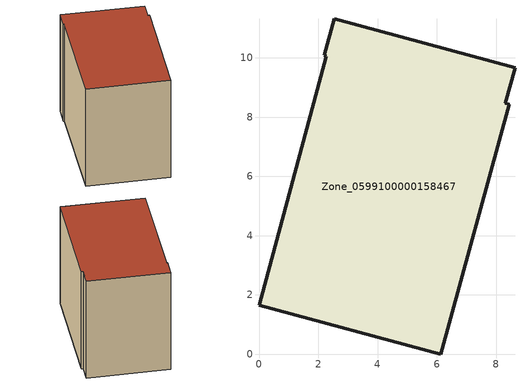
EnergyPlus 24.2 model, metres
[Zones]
Zone_0599100000158467
 floor ground (C_G): 2.2,10.08 2.54,11.32 8.64,9.66 8.31,8.47 8.44,8.43 6.14,0 0,1.66 2.27,10.06 z0
 wall outside (C_F): 8.31,8.47 8.64,9.66 2.54,11.32 2.2,10.08 2.27,10.06 0,1.66 6.14,0 8.44,8.43 8.31,8.47 z0:8.61
 roof outside (C_R): 6.14,0 8.44,8.43 8.31,8.47 8.64,9.66 2.54,11.32 2.2,10.08 2.27,10.06 0,1.66 z8.61
[BUILDING]
Pand.0599100000158467: North Axis=0; Terrain=City; Loads Convergence Tolerance Value=0.04; Temperature Convergence Tolerance Value=0.4; Solar Distribution=FullExterior; Maximum Number of Warmup Days=25; Minimum Number of Warmup Days=1
[Site:Location]
Rotterdam.The.Hague.AP_ZH_NLD Design_Conditions: Latitude=51.96; Longitude=4.45; Time Zone=1; Elevation=-4.5
[SITE:GROUNDTEMPERATURE:BUILDINGSURFACE]
18, 18, 18, 18, 18, 18, 18, 18, 18, 18, 18, 18
[MATERIAL] Thermal Absorptance=0.9; Solar Absorptance=0.7; Visible Absorptance=0.7
Name | Roughness | Thickness | Conductivity | Density | Specific Heat
G.TC.1946-1964 | MediumSmooth | 0.15 | 1 | 540 | 1210
F.TC.1946-1964 | Rough | 0.3 | 0.857143 | 1920 | 840
R.TC.1946-1964 | MediumRough | 0.2 | 0.235294 | 1500 | 1000
[CONSTRUCTION]
C_G: G.TC.1946-1964
C_F: F.TC.1946-1964
C_R: R.TC.1946-1964
[ZONE]
Zone_0599100000158467: Type=1; Multiplier=1; Ceiling Height=Autocalculate; Volume=Autocalculate; Floor Area=autocalculate; Part of Total Floor Area=Yes
[ZONEINFILTRATION:DESIGNFLOWRATE]
Infil_Zone_0599100000158467: Zone or ZoneList or Space or SpaceList=Zone_0599100000158467; Schedule=AlwaysOn; Design Flow Rate Calculation Method=Flow/Area; Flow Rate per Floor Area=0.003; Constant Term Coefficient=1; Temperature Term Coefficient=0; Velocity Term Coefficient=0; Velocity Squared Term Coefficient=0
[HVACTEMPLATE:ZONE:IDEALLOADSAIRSYSTEM]
Zone_0599100000158467: Maximum Heating Supply Air Temperature=50; Minimum Cooling Supply Air Temperature=13; Maximum Heating Supply Air Humidity Ratio=0.0156; Minimum Cooling Supply Air Humidity Ratio=0.0077; Heating Limit=NoLimit; Cooling Limit=NoLimit; Dehumidification Control Type=ConstantSensibleHeatRatio; Cooling Sensible Heat Ratio=0.7; Dehumidification Setpoint=60; Humidification Control Type=None; Humidification Setpoint=30; Outdoor Air Method=None; Outdoor Air Flow Rate per Person=0.00944; Outdoor Air Flow Rate per Zone Floor Area=0; Outdoor Air Flow Rate per Zone=0; Demand Controlled Ventilation Type=None; Outdoor Air Economizer Type=NoEconomizer; Heat Recovery Type=None; Sensible Heat Recovery Effectiveness=0.7; Latent Heat Recovery Effectiveness=0.65
[ZONECONTROL:THERMOSTAT]
ThermostatControl_Zone_0599100000158467: Zone or ZoneList=Zone_0599100000158467; Control Type Schedule=DualSetpointControlType; Control 1=Thermostat_Zone_0599100000158467; Temperature Difference Between Cutout And Setpoint=0
[THERMOSTATSETPOINT:DUALSETPOINT]
Thermostat_Zone_0599100000158467: Heating Setpoint Temperature Schedule=HeatingSetpoint_Zone_0599100000158467; Cooling Setpoint Temperature Schedule=CoolingSetpoint_Zone_0599100000158467
[SCHEDULE:COMPACT]
HeatingSetpoint_Zone_0599100000158467: Through: 12/31, For: AllDays, Until: 24:00, 21
CoolingSetpoint_Zone_0599100000158467: Through: 12/31, For: AllDays, Until: 24:00, 24
DualSetpointControlType: Through: 12/31, For: AllDays, Until: 24:00, 4
AlwaysOn: Through: 12/31, For: AllDays, Until: 24:00, 1
